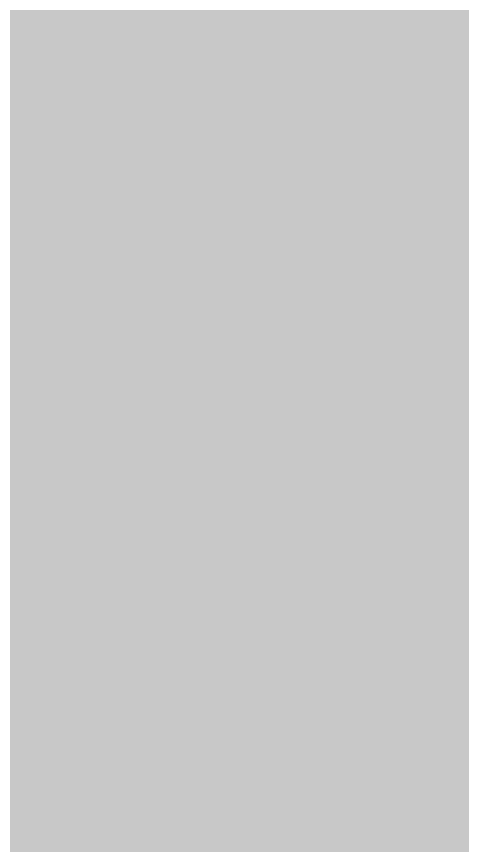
# Model space of a CAD drawing. Header units: millimetres. Extents: x 85 to 447, y 59 to 294.
# Drawn here: x 127.77433 to 127.77711, y 68.79359 to 68.79874 of the extents above; entities that cross this region are included whole.
import ezdxf

# ---------------------------------------------------------------- set-up
doc = ezdxf.new("R2010")
doc.units = ezdxf.units.MM
doc.layers.add('BG', color=7, linetype='Continuous')

msp = doc.modelspace()

# ---------------------------------------------------------------- hatches: boundary and pattern name
at = {"layer": 'BG', "true_color": 0x5e416d}
msp.add_hatch(color=197, dxfattribs=at).paths.add_polyline_path([(85.3680131, 58.7338736), (245.367911, 58.7338736), (245.367911, 278.7338645), (85.3680131, 278.7338645)])
at = {"layer": 'BG', "true_color": 0xf6c315}
msp.add_hatch(color=40, dxfattribs=at).paths.add_polyline_path([(127.8803924, 68.8087517), (127.7631643, 68.8214165), (127.7628839, 68.8201909), (127.7626763, 68.8190091), (127.7625392, 68.8178698), (127.7624704, 68.8167716), (127.7624676, 68.815713), (127.7625288, 68.8146927), (127.7626516, 68.8137094), (127.7628338, 68.8127616), (127.7630732, 68.8118481), (127.7633676, 68.8109673), (127.7637147, 68.8101179), (127.7641124, 68.8092985), (127.7645584, 68.8085079), (127.7650506, 68.8077445), (127.7655866, 68.807007), (127.7661643, 68.8062941), (127.7667814, 68.8056043), (127.7674357, 68.8049362), (127.768125, 68.8042886), (127.7688472, 68.80366), (127.7695998, 68.803049), (127.7703809, 68.8024543), (127.771188, 68.8018745), (127.7720191, 68.8013081), (127.7721573, 68.801162), (127.7722898, 68.8010066), (127.772417, 68.8008426), (127.7725391, 68.8006712), (127.7726562, 68.8004931), (127.7727687, 68.8003093), (127.7728768, 68.8001208), (127.7729807, 68.7999284), (127.7730807, 68.799733), (127.773177, 68.7995357), (127.7732699, 68.7993372), (127.7733596, 68.7991385), (127.7734464, 68.7989406), (127.7735305, 68.7987444), (127.7736121, 68.7985507), (127.7736915, 68.7983605), (127.7737689, 68.7981747), (127.7738447, 68.7979942), (127.773919, 68.79782), (127.773992, 68.797653), (127.7740641, 68.797494), (127.7741354, 68.797344), (127.7742062, 68.797204), (127.7742768, 68.7970748), (127.8363304, 68.7918537), (127.834708, 68.7899011), (127.8330777, 68.7879504), (127.8314404, 68.7860016), (127.8297967, 68.7840547), (127.8281473, 68.7821098), (127.8264929, 68.7801668), (127.8248342, 68.7782259), (127.8231718, 68.776287), (127.8215065, 68.7743503), (127.819839, 68.7724156), (127.8181699, 68.7704831), (127.8164999, 68.7685527), (127.8148298, 68.7666246), (127.8131601, 68.7646987), (127.8114917, 68.762775), (127.8098251, 68.7608537), (127.8081611, 68.7589346), (127.8065003, 68.757018), (127.8048435, 68.7551037), (127.8031914, 68.7531919), (127.8015446, 68.7512824), (127.7999038, 68.7493755), (127.7982696, 68.7474711), (127.7966429, 68.7455692), (127.7966308, 68.7454493), (127.7966207, 68.7453363), (127.7966126, 68.7452294), (127.7966062, 68.7451283), (127.7966015, 68.7450323), (127.7965983, 68.7449409), (127.7965965, 68.7448535), (127.7965959, 68.7447696), (127.7965964, 68.7446887), (127.7965979, 68.7446101), (127.7966002, 68.7445334), (127.7966033, 68.744458), (127.7966068, 68.7443833), (127.7966108, 68.7443088), (127.796615, 68.7442339), (127.7966194, 68.7441581), (127.7966238, 68.7440809), (127.7966281, 68.7440016), (127.796632, 68.7439197), (127.7966356, 68.7438347), (127.7966386, 68.7437461), (127.7966409, 68.7436532), (127.7966424, 68.7435556), (127.7966429, 68.7434526), (127.7963757, 68.7424278), (127.7961641, 68.7414259), (127.7960076, 68.7404467), (127.7959052, 68.7394897), (127.7958562, 68.7385548), (127.7958597, 68.7376417), (127.7959149, 68.73675), (127.796021, 68.7358796), (127.7961772, 68.7350301), (127.7963828, 68.7342013), (127.7966367, 68.7333929), (127.7969384, 68.7326047), (127.7972869, 68.7318362), (127.7976815, 68.7310873), (127.7981212, 68.7303578), (127.7986054, 68.7296472), (127.7991332, 68.7289554), (127.7997038, 68.728282), (127.8003164, 68.7276269), (127.8009702, 68.7269896), (127.8016643, 68.72637), (127.802398, 68.7257677), (127.8031704, 68.7251826), (127.8039807, 68.7246142), (127.8041867, 68.7245041), (127.8043821, 68.7243859), (127.804568, 68.7242604), (127.8047457, 68.7241282), (127.8049163, 68.7239901), (127.805081, 68.7238469), (127.8052408, 68.7236993), (127.8053971, 68.7235481), (127.8055509, 68.7233938), (127.8057034, 68.7232374), (127.8058558, 68.7230795), (127.8060092, 68.7229209), (127.8061648, 68.7227623), (127.8063238, 68.7226044), (127.8064874, 68.722448), (127.8066566, 68.7222937), (127.8068327, 68.7221425), (127.8070168, 68.7219949), (127.8072101, 68.7218517), (127.8074138, 68.7217136), (127.8076289, 68.7215815), (127.8078568, 68.7214559), (127.8080985, 68.7213377), (127.8083552, 68.7212276), (127.8113485, 68.7248712), (127.8143484, 68.7285172), (127.817354, 68.7321652), (127.8203646, 68.7358149), (127.8233794, 68.7394661), (127.8263975, 68.7431185), (127.8294183, 68.7467719), (127.8324407, 68.7504258), (127.8354642, 68.7540801), (127.8384879, 68.7577346), (127.8415109, 68.7613888), (127.8445325, 68.7650426), (127.847552, 68.7686956), (127.8505684, 68.7723476), (127.853581, 68.7759984), (127.856589, 68.7796476), (127.8595917, 68.7832949), (127.8625881, 68.7869401), (127.8655776, 68.790583), (127.8685593, 68.7942232), (127.8715324, 68.7978604), (127.8744962, 68.8014944), (127.8774498, 68.805125)])
at = {"layer": 'BG', "true_color": 0xfce102}
msp.add_hatch(color=2, dxfattribs=at).paths.add_polyline_path([(127.8363425, 68.7919171), (127.7740067, 68.7971382), (127.7717535, 68.7954805), (127.7699116, 68.793521), (127.7684624, 68.7912952), (127.7673871, 68.7888384), (127.766667, 68.7861863), (127.7662836, 68.7833743), (127.7662182, 68.7804379), (127.766452, 68.7774127), (127.7669665, 68.774334), (127.767743, 68.7712374), (127.7687627, 68.7681584), (127.7700071, 68.7651324), (127.7714574, 68.762195), (127.7730951, 68.7593817), (127.7749014, 68.7567279), (127.7768577, 68.7542691), (127.7789453, 68.7520409), (127.7811455, 68.7500787), (127.7834397, 68.748418), (127.7858092, 68.7470944), (127.7882354, 68.7461432), (127.7906996, 68.7456), (127.7931831, 68.7455003), (127.7956673, 68.7458796), (127.795718, 68.7458755), (127.7957648, 68.7458638), (127.7958081, 68.7458455), (127.7958482, 68.7458214), (127.7958857, 68.7457924), (127.7959208, 68.7457594), (127.7959541, 68.7457233), (127.7959861, 68.7456849), (127.796017, 68.7456452), (127.7960474, 68.745605), (127.7960777, 68.7455652), (127.7961082, 68.7455268), (127.7961395, 68.7454906), (127.796172, 68.7454574), (127.7962061, 68.7454283), (127.7962422, 68.745404), (127.7962807, 68.7453854), (127.7963221, 68.7453735), (127.7963668, 68.7453692), (127.7964153, 68.7453733), (127.7964679, 68.7453866), (127.7965251, 68.7454102), (127.7965874, 68.7454449), (127.796655, 68.7454915), (127.7982939, 68.7474055), (127.7999381, 68.7493201), (127.801587, 68.7512354), (127.8032402, 68.7531515), (127.8048971, 68.7550687), (127.8065571, 68.7569871), (127.8082196, 68.7589069), (127.8098842, 68.7608282), (127.8115503, 68.7627512), (127.8132172, 68.7646761), (127.8148846, 68.7666031), (127.8165517, 68.7685323), (127.8182181, 68.7704639), (127.8198833, 68.772398), (127.8215465, 68.7743349), (127.8232074, 68.7762746), (127.8248654, 68.7782175), (127.8265199, 68.7801635), (127.8281703, 68.7821129), (127.8298162, 68.784066), (127.8314568, 68.7860227), (127.8330918, 68.7879834), (127.8347206, 68.7899481)])

doc.saveas('drawing.dxf')
